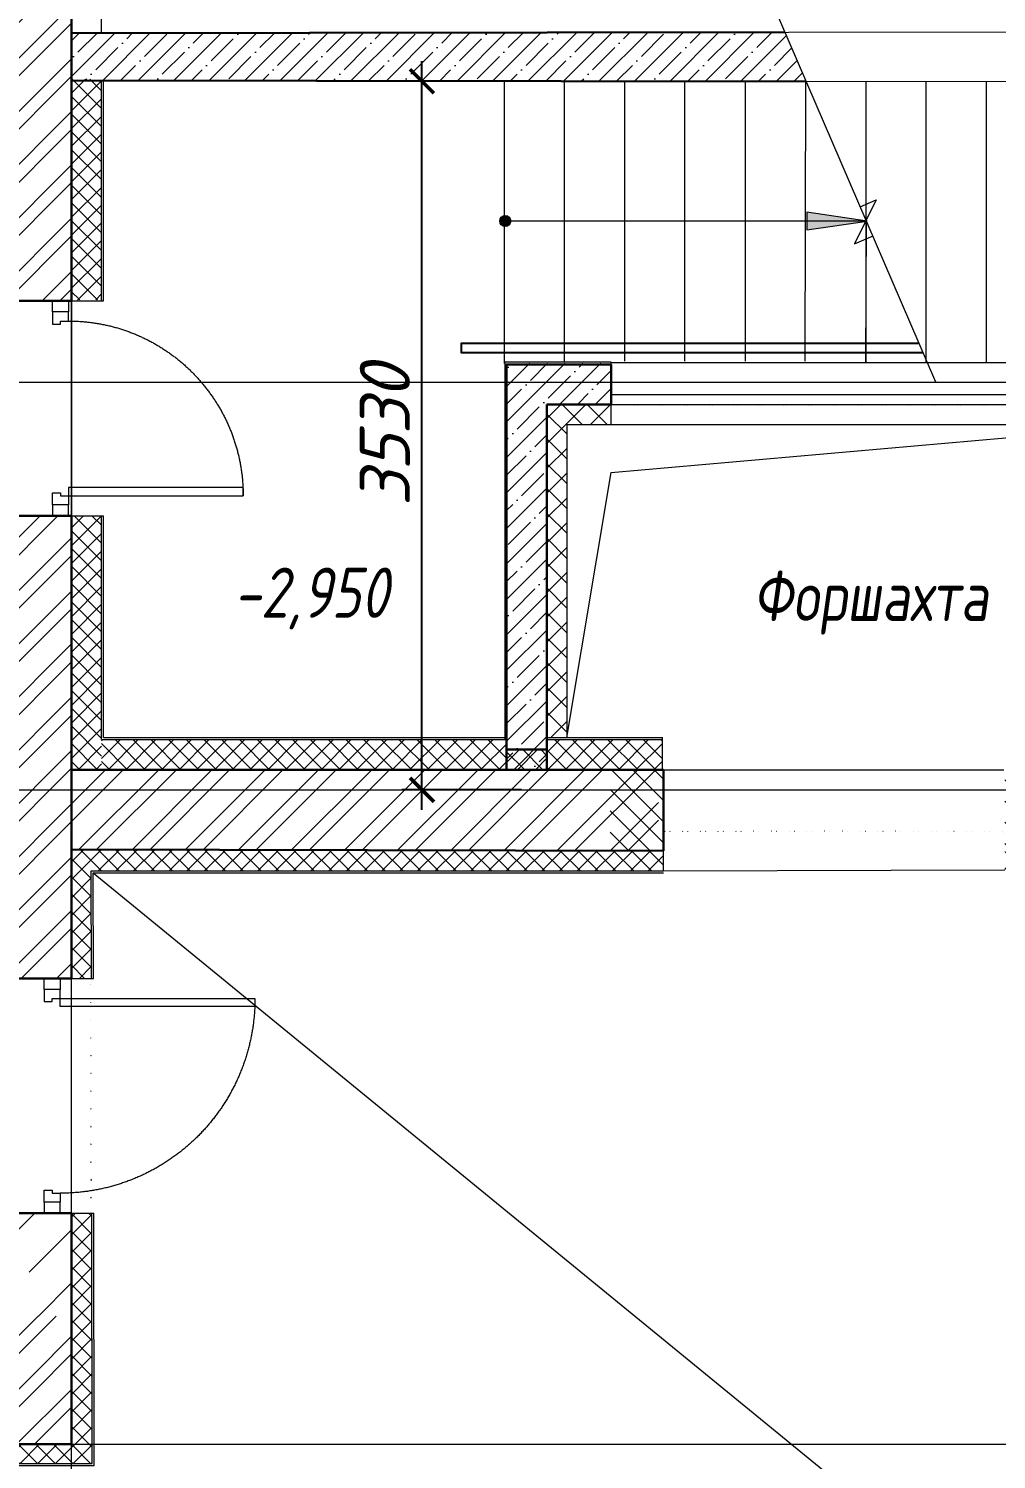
# Model space of a CAD drawing. Extents: x -96705 to 1864084, y -482104 to 235.
# Drawn here: x 446969 to 451790, y -149572 to -142445 of the extents above; entities that cross this region are included whole.
import ezdxf
from ezdxf import colors
from ezdxf.entities.mleader import LeaderData, LeaderLine
from ezdxf.math import Vec2, Vec3

# ---------------------------------------------------------------- set-up
doc = ezdxf.new("R2010")
doc.units = 0
doc.header["$LTSCALE"] = 100
doc.header["$PDMODE"] = 1
doc.header["$PDSIZE"] = 200
for name, pattern in [('ACAD_ISO03W100', [30, 12, -18]), ('ADSK_Штриховая_ш2 п1', [3, 2, -1]), ('CENTER', [2, 1.25, -0.25, 0.25, -0.25]), ('TRATTEGGIATA', [0.75, 0.5, -0.25]), ('Штрих', [6.350000000000002, 3.175000000000001, -3.175000000000001])]:
    doc.linetypes.add(name, pattern=pattern)
doc.layers.get('Defpoints').update_dxf_attribs({"color": 42})
for name, color, linetype, lineweight in [('1 этаж тонкие линии!', 250, 'Continuous', 0), ('KR_STRIH', 8, 'Continuous', 0), ('АР штриховка стен', 250, 'Continuous', 9), ('АР_Двери', 5, 'Continuous', 18), ('АР_Лестницы', 250, 'Continuous', 15), ('АР_Лестницы ограждение', 94, 'Continuous', 25), ('АР_МосжилНии_Стены', 202, 'Continuous', 30), ('АР_Навесной фасад', 5, 'Continuous', 5), ('АР_Оси', 193, 'Continuous', 9), ('АР_Отметки', 250, 'Continuous', 15), ('АР_Сущ Несущая стена', 202, 'Continuous', 30), ('АР_тонкая линия', 250, 'Continuous', 0), ('АР_Утеплитель', 250, 'Continuous', 9), ('АР_Штриховка кирпич', 250, 'Continuous', 9), ('АР_Штриховка монолит', 250, 'Continuous', 9), ('Подвал', 250, 'Continuous', 30)]:
    doc.layers.add(name, color=color, linetype=linetype, lineweight=lineweight)
doc.layers.add('АР_Таблицы', color=250, linetype='Continuous')
doc.styles.add('ISOCPEUR', font='isocpeui.ttf', dxfattribs={"height": 250})
doc.styles.add('Архитектурный размер', font='isocpeur.ttf', dxfattribs={"width": 0.8, "oblique": 8})
doc.dimstyles.new('R_100', dxfattribs={"dimtxt": 270, "dimasz": 120, "dimexe": 100, "dimexo": 0, "dimgap": 60, "dimtad": 1, "dimdec": 0, "dimrnd": 5, "dimzin": 0, "dimdsep": 46, "dimtxsty": 'ISOCPEUR', "dimblk": 'ARCHTICK', "dimcen": 0, "dimdle": 100, "dimclrd": 256, "dimclre": 256, "dimclrt": 256, "dimadec": 0, "dimazin": 0, "dimtfac": 2, "dimtdec": 0, "dimtofl": 0, "dimtmove": 1, "dimatfit": 3, "dimfxl": 1, "dimtvp": 3, "dimtolj": 1, "dimtzin": 0, "dimarcsym": 0})
pattern_1 = [(45, (731759.3509980273, -210952.3940777952), (-132.5825214724777, 132.5825214724777), []), (45, (731847.739345653, -210952.3940777952), (-132.5825214724777, 132.5825214724777), [])]
pattern_2 = [(45, (731759.3509980273, -210952.3940777952), (-88.38834764831844, 88.38834764831844), []), (45, (731847.739345653, -210952.3940777952), (-88.38834764831844, 88.38834764831844), [156.25, -31.25, 0, -31.25])]

# ---------------------------------------------------------------- blocks, each defined once
blk = doc.blocks.new('*U307')
at = {"color": 8}
for points in [[(-55, -80), (-55, 0), (-115, 0), (-115, -40), (-100, -40), (-100, -80), (-55, -80)], [(0, 0), (0, -80), (-55, -80), (-55, 0), (0, 0)], [(-1070, -1.56319401867222e-13), (-1070, -80.00000000000016), (-1015, -80.00000000000016), (-1015, -1.56319401867222e-13), (-1070, -1.56319401867222e-13)], [(-1015, -80.00000000000016), (-1015, -1.56319401867222e-13), (-955, -1.56319401867222e-13), (-955, -40.00000000000016), (-970, -40.00000000000016), (-970, -80.00000000000016), (-1015, -80.00000000000016)]]:
    blk.add_lwpolyline(points, dxfattribs=at)
blk.add_lwpolyline([(-100, -80), (-99.99999999999996, -950), (-140, -950), (-140, -80)], close=True, dxfattribs=at)
at = {"color": 8, "linetype": 'ACAD_ISO03W100', "ltscale": 3}
blk.add_arc((-100, -80), 870, 180, 270, dxfattribs=at)
blk = doc.blocks.new('*U296')
at = {"color": 8}
for points in [[(0, 0), (0, -80), (55, -80), (55, 0), (0, 0)], [(55, -80), (55, 0), (115, 0), (115, -40), (100, -40), (100, -80), (55, -80)], [(1115, -80.00000000000021), (1115, -2.131628207280301e-13), (1055, -2.131628207280301e-13), (1055, -40.00000000000021), (1070, -40.00000000000021), (1070, -80.00000000000021), (1115, -80.00000000000021)], [(1170, -2.131628207280301e-13), (1170, -80.00000000000021), (1115, -80.00000000000021), (1115, -2.131628207280301e-13), (1170, -2.131628207280301e-13)]]:
    blk.add_lwpolyline(points, dxfattribs=at)
blk.add_lwpolyline([(100, -80), (99.99999999999993, -1050), (139.9999999999999, -1050), (140, -80)], close=True, dxfattribs=at)
at = {"color": 8, "linetype": 'ACAD_ISO03W100', "ltscale": 3}
blk.add_arc((100, -80), 970.0000000000001, 270, 0, dxfattribs=at)
blk = doc.blocks.new('_DotSmall')
at = {"color": 0, "linetype": 'ByBlock', "const_width": 0.5}
blk.add_lwpolyline([(-0.0625, 0, 1), (0.0625, 0, 1)], format="xyb", close=True, dxfattribs=at)
blk = doc.blocks.new('*U533')
h = blk.add_hatch(color=8)
h.dxf.hatch_style = 1
edge = h.paths.add_edge_path()
edge.add_arc((0, 0), 27.57096445283373, 359.64, 719.6400000000001)
h = blk.add_hatch(color=8)
h.dxf.hatch_style = 1
h.paths.add_polyline_path([(1502.500302923378, -44.26795582287014), (1502.500302923378, 44.2679558226373), (1802.500302923378, 0)])
at = {"color": 8}
blk.add_line((1802.500302923378, 0), (0, 0), dxfattribs=at)
blk.add_lwpolyline([(1502.500302923378, 44.2679558226373), (1502.500302923378, -44.26795582287014), (1802.500302923378, 0), (1502.500302923378, 44.2679558226373)], dxfattribs=at)
blk.add_circle((0, 0), 27.57096445283373, dxfattribs=at)
blk = doc.blocks.new('_ArchTick')
at = {"color": 8, "linetype": 'ByBlock', "const_width": 0.15}
blk.add_lwpolyline([(-0.5, -0.5), (0.5, 0.5)], dxfattribs=at)
blk = doc.blocks.new('*D1129')
at = {"color": 8, "lineweight": -2, "ltscale": 500, "transparency": 16777216}
for p, q in [((448928.6975270358, -146336.7116193945), (448928.6975270358, -142607.0198288138)), ((449554.660981281, -142707.0198288138), (448828.6975270358, -142707.0198288138)), ((449423.715047939, -146236.7116193945), (448828.6975270358, -146236.7116193945))]:
    blk.add_line(p, q, dxfattribs=at)
at = {"layer": 'Defpoints', "color": 0, "ltscale": 500, "transparency": 16777216}
for p in [(448928.6975270358, -142707.0198288138), (449554.660981281, -142707.0198288138), (449423.715047939, -146236.7116193945)]:
    blk.add_point(p, dxfattribs=at)
at = {"color": 8, "lineweight": -2, "ltscale": 500, "transparency": 16777216, "xscale": 120, "yscale": 120, "zscale": 120}
for p, rotation in [((448928.6975270358, -142707.0198288138), 90), ((448928.6975270358, -146236.7116193945), 270)]:
    blk.add_blockref('_ArchTick', p, dxfattribs=dict(at, rotation=rotation))
at = {"color": 8, "lineweight": 13, "ltscale": 500, "transparency": 16777216, "insert": (448743.6975270357, -144471.8657241043), "char_height": 250, "attachment_point": 5, "rotation": 90, "style": 'ISOCPEUR'}
blk.add_mtext('\\A1;3530', dxfattribs=at)

msp = doc.modelspace()

# ---------------------------------------------------------------- hatches: boundary and pattern name
at = {"layer": '1 этаж тонкие линии!', "ltscale": 100, "transparency": 33554559}
h = msp.add_hatch(dxfattribs=at)
h.set_pattern_fill('ANSI37', color=8, scale=500, style=0)
h.set_pattern_definition([(45, (743822.1853085589, -171248.7802744085), (-44.19417382415922, 44.19417382415922), []), (135, (743822.1853085589, -171248.7802744085), (-44.19417382415922, -44.19417382415921), [])])
h.paths.add_polyline_path([(451832.0684367251, -146635.2277593786), (451832.1460972857, -146443.0344906027), (450132.068431003, -146442.2143044645), (450132.0726452898, -146640.8277664358), (447277.7329846453, -146640.8018903906), (447285.8122969698, -149592.5616741354), (444333.9579268526, -149592.5680661375), (444333.8230506014, -155346.3940777952), (453032.0332518648, -155346.3940777952), (453032.0302125048, -146635.1990366156)])
edge = h.paths.add_edge_path()
edge.add_line((453132.0309105944, -148687.1458010847), (453031.9978447985, -148687.1602411444))
edge.add_line((453031.9978447985, -148687.1602411444), (453032.0001851153, -147477.2784929449))
edge.add_line((453032.0001851153, -147477.2784929449), (453132.2623539995, -147477.2640528852))
edge.add_line((453132.2623549532, -147477.2640528852), (453131.8220072817, -146545.9556627447))
edge.add_line((453131.822006328, -146545.9556627447), (451832.0684367251, -146545.9726009542))
edge.add_line((451832.0684367251, -146545.9726009542), (451832.1460972857, -146443.0344906027))
edge.add_line((451832.1460972857, -146443.0344906027), (450131.5018244814, -146443.4635253126))
edge.add_line((450131.5018244814, -146443.4635253126), (450131.3928853106, -146540.8277678663))
edge.add_line((450131.3928853106, -146540.8277678663), (447181.7803097796, -146537.7939176733))
edge.add_line((447181.7803097796, -146537.7939176733), (447182.9026490282, -147175.9738850767))
edge.add_line((447182.9026499819, -147175.9738850767), (447277.5244036745, -147176.0754842932))
edge.add_line((447277.5244036745, -147176.0754842932), (447277.5244036745, -147098.6557226354))
edge.add_line((447277.5244036745, -147098.6557226354), (447278.6284619402, -147098.554123419))
edge.add_line((447278.6284609865, -147098.554123419), (447280.0938445162, -148344.8770265753))
edge.add_arc((447260.1951981615, -227901.9389467413), 79557.06440839608, 89.9856692990531, 90.05606906433445)
edge.add_line((447182.3414803576, -148344.912631529), (447182.3414803576, -149496.7116193945))
edge.add_line((447182.3414803576, -149496.7116193945), (444233.8230515551, -149496.7116193945))
edge.add_line((444233.8230506014, -149496.7116193945), (444233.8230506014, -155446.3940777952))
edge.add_line((444233.8230506014, -155446.3940777952), (453132.0332518648, -155446.3940777952))
edge.add_line((453132.0332518648, -155446.3940777952), (453132.0309115481, -148687.1458010847))
at = {"layer": 'KR_STRIH'}
h = msp.add_hatch(dxfattribs=at)
h.set_pattern_fill('ANSI37', color=8, scale=20, angle=90)
h.set_pattern_definition([(135, (415701.3978224825, -1252620.545066374), (-44.90128060534577, -44.90128060534577), []), (225, (415701.3978224825, -1252620.545066374), (44.90128060534576, -44.90128060534577), [])])
h.paths.add_polyline_path([(449350.628772838, -146036.5642991239), (449350.628772838, -146136.5642991239), (449550.628772838, -146136.5642991239), (449550.628772838, -146036.5642991239)])
at = {"layer": 'АР штриховка стен', "ltscale": 100}
h = msp.add_hatch(dxfattribs=at)
h.set_pattern_fill('ANSI31', color=8, scale=600, angle=-90.00000000000001)
h.set_pattern_definition([(315, (540513.6652079653, 700846.7424101657), (53.03300858899107, 53.03300858899106), [])])
h.paths.add_polyline_path([(451832.6409751009, -146544.9780197317), (451832.1420861315, -146136.840003031), (452087.4272128176, -146136.5859036619), (452087.926101787, -146544.7239198858)])
h.paths.add_polyline_path([(449866.4409190249, -146540.5436573202), (449866.4409190249, -146136.5859036619), (450132.2698508333, -146136.5859036619), (450132.2698508333, -146540.5436573202)])
at = {"layer": 'АР_Утеплитель', "ltscale": 100, "transparency": 33554559}
h = msp.add_hatch(dxfattribs=at)
h.set_pattern_fill('ANSI37', color=8, scale=500, angle=-90.00000000000001, style=0)
h.set_pattern_definition([(315, (319321.4427510332, -440864.3445449049), (44.19417382415923, 44.19417382415921), []), (44.99999999999999, (319321.4427510332, -440864.3445449049), (-44.19417382415921, 44.19417382415923), [])])
h.paths.add_polyline_path([(447332.668163402, -143794.9833245451), (447182.1252099108, -143797.2734184439), (447182.1252099108, -142697.4062619383), (447332.668163402, -142697.4062619383)])
at = {"layer": 'АР_Утеплитель', "ltscale": 0.25}
h = msp.add_hatch(dxfattribs=at)
h.set_pattern_fill('ANSI37', color=8, scale=700, angle=359.9991722836354)
h.set_pattern_definition([(44.99917228363542, (596816.1949826311, -210952.3940777952), (-61.87094952346403, 61.87273717126929), []), (134.9991722836355, (596816.1949826311, -210952.3940777952), (-61.87273717126929, -61.87094952346402), [])])
h.paths.add_polyline_path([(452371.1899386477, -144322.2147379095), (452371.1884871554, -144417.106775778), (452591.1718169283, -144417.106775778), (452591.1719666552, -145976.7130408461), (452691.1683903765, -145976.7130408461), (452691.1718169283, -144322.2391004736), (449551.1727915835, -144322.2391004736), (449551.1708336901, -145976.710188883), (449651.165580852, -145976.7102070028), (449651.176561458, -144417.106775778), (449701.1718169283, -144417.106775778), (449871.1956969332, -144417.106775778), (449871.1951466631, -144322.2391004736)])
at = {"layer": 'АР_Утеплитель', "ltscale": 100, "transparency": 33554559}
h = msp.add_hatch(dxfattribs=at)
h.set_pattern_fill('ANSI37', color=8, scale=500, angle=-90.00000000000001, style=0)
h.set_pattern_definition([(315, (319321.8412743639, -443205.6180796797), (44.19417382415923, 44.19417382415921), []), (44.99999999999999, (319321.8412743639, -443205.6180796797), (-44.19417382415921, 44.19417382415923), [])])
h.paths.add_polyline_path([(447333.0666867327, -146136.256858843), (447182.5237332415, -146138.5469532186), (447182.5237332415, -144871.4655285055), (447332.3414803576, -144871.4655285055)])
h = msp.add_hatch(dxfattribs=at)
h.set_pattern_fill('ANSI37', color=8, scale=500, angle=-90.00000000000001, style=0)
h.set_pattern_definition([(315, (319471.65902148, -443205.6180796797), (44.19417382415923, 44.19417382415921), []), (44.99999999999999, (319471.65902148, -443205.6180796797), (-44.19417382415921, 44.19417382415923), [])])
h.paths.add_polyline_path([(449352.4162856173, -146135.3277263815), (447332.3414803576, -146138.5469532186), (447332.3414803576, -145986.7115039999), (449352.4162856173, -145985.7823710615)])
h = msp.add_hatch(dxfattribs=at)
h.set_pattern_fill('ANSI37', color=8, scale=500, angle=-90.00000000000001, style=0)
h.set_pattern_definition([(315, (321836.5737000536, -443205.6180796797), (44.19417382415923, 44.19417382415921), []), (44.99999999999999, (321836.5737000536, -443205.6180796797), (-44.19417382415921, 44.19417382415923), [])])
h.paths.add_polyline_path([(450127.0181542467, -146135.3277263815), (449551.1718169283, -146138.5469532186), (449551.1718169283, -145986.7115039999), (450127.0181542467, -145985.7823710615)])
at = {"layer": 'АР_Штриховка кирпич', "ltscale": 100}
h = msp.add_hatch(dxfattribs=at)
h.set_pattern_fill('ANSI32', color=8, scale=500)
h.set_pattern_definition(pattern_1)
h.paths.add_polyline_path([(446544.7391730379, -128266.6896872694), (447183.6363068651, -128266.7335515196), (447182.0263033938, -143795.4477095777), (446543.5155001711, -143795.4477095777)])
h = msp.add_hatch(dxfattribs=at)
h.set_pattern_fill('ANSI32', color=8, scale=500)
h.set_pattern_definition(pattern_1)
h.paths.add_polyline_path([(446540.9295083117, -144871.4748454267), (447182.5237332415, -144871.4655285055), (447180.8840914797, -147175.9738850767), (446541.0370865893, -147175.9899110968)])
h = msp.add_hatch(dxfattribs=at)
h.set_pattern_fill('ANSI32', color=8, scale=500)
h.set_pattern_definition(pattern_1)
h.paths.add_polyline_path([(447179.2397328448, -146136.6896872694), (450105.2686120104, -146139.8949408705), (450108.3941470217, -146537.6444463903), (447182.7515975069, -146534.4830570394)])
h = msp.add_hatch(dxfattribs=at)
h.set_pattern_fill('ANSI32', color=8, scale=500)
h.set_pattern_definition(pattern_1)
h.paths.add_polyline_path([(442934.7825184893, -148858.3940777952), (447180.8127890658, -148858.4379420454), (447183.8701706957, -149496.7116193945), (442938.2262307238, -149496.7116193945)])
at = {"layer": 'АР_Штриховка монолит', "ltscale": 100}
h = msp.add_hatch(dxfattribs=at)
h.set_pattern_fill('ANSI35', color=8, scale=500)
h.set_pattern_definition(pattern_2)
h.paths.add_polyline_path([(450843.3418351244, -142708.7969007666), (450737.7472954821, -142462.9640631849), (447182.5237341952, -142467.1245603735), (447182.5237341952, -142703.7832436735)])
h = msp.add_hatch(dxfattribs=at)
h.set_pattern_fill('ANSI35', color=8, scale=500)
h.set_pattern_definition(pattern_2)
h.paths.add_polyline_path([(449871.1946593355, -144312.02145912), (449871.1938019823, -144112.1694441015), (449350.6286917757, -144112.1745734388), (449350.6292363238, -146131.6292605574), (449551.1620875429, -146131.6272888357), (449551.1815463137, -144312.0273752386)])
h.paths.add_polyline_path([(452371.1901780199, -144117.2771353895), (452371.1894541811, -144317.1622843916), (452891.1903267931, -144317.1511988813), (452891.191518886, -144117.2720112974)])
at = {"layer": 'АР_Штриховка монолит', "ltscale": 300}
h = msp.add_hatch(dxfattribs=at)
h.set_pattern_fill('ANSI35', color=8, scale=1500)
h.set_pattern_definition([(45, (731759.3509980273, -210952.3940777952), (-265.1650429449554, 265.1650429449554), []), (45, (732024.5160409044, -210952.3940777952), (-265.1650429449554, 265.1650429449554), [468.75, -93.75, 0, -93.75])])
h.paths.add_polyline_path([(446540.9832974505, -148344.912631529), (447180.8125115465, -148349.9345636541), (447183.8704482149, -148858.3940777952), (446542.7054310869, -148855.9050436193)])

# ---------------------------------------------------------------- linework, layer by layer
at = {"layer": 'АР_Лестницы', "color": 8, "ltscale": 100}
for p, q in [((451488.6914292406, -144205.4066391165, -0.1445380136722345), (450674.3825818133, -142317.9855275328, 0.02871906648702555)), ((449338.3482132982, -142706.8189215834, -0.1445380136722345), (449338.3482132982, -144112.3841033155)), ((449638.361891849, -144106.9719696218, -0.1445380136722345), (449638.3343278002, -142707.1421084577, -0.1445380136722345)), ((449938.3482132982, -142707.5558228666, -0.1445380136722345), (449938.3482132982, -144100.6555476362, -0.1445380136722345)), ((450238.3619404864, -144100.6525931532, -0.1445380136722345), (450238.3345166277, -142707.9694996054, -0.1445380136722345)), ((450538.3482132982, -142708.3832140142, -0.1445380136722345), (450538.3482132982, -144100.649639147, -0.1445380136722345)), ((450838.3619404864, -144100.646684664, -0.1445380136722345), (450840.3722392153, -142708.7998228247)), ((451141.1557093691, -143403.4988565618, -0.05126490351855228), (451138.6554061007, -144110.6437473471, -0.05126490351855228))]:
    msp.add_line(p, q, dxfattribs=at)
at = {"layer": 'АР_Лестницы', "color": 8, "ltscale": 100, "elevation": -0.06231835684260272}
msp.add_lwpolyline([(451112.3198872637, -143332.4020648176), (451191.811025722, -143298.1970262701), (451083.2810784411, -143516.2302932913), (451175.4363747668, -143476.5758657629)], dxfattribs=at)
at = {"layer": 'АР_Лестницы ограждение', "color": 8, "ltscale": 100, "elevation": -0.1445380136722345}
msp.add_lwpolyline([(451421.7722731661, -144060.4308819944), (449125.8760653567, -144060.4308819944), (449125.8760653567, -144010.9805641348), (451400.5314837527, -144010.9805641348)], dxfattribs=at)
at = {"layer": 'АР_МосжилНии_Стены', "color": 8, "ltscale": 100}
for p, q in [((449871.1938830446, -144117.2862796957), (449871.1929179262, -144317.119739073)), ((449551.1718169283, -144317.106775778), (449871.1946602892, -144317.106775778)), ((449551.1718169283, -144317.106775778), (449551.1718169283, -146136.7116193945)), ((449550.628772838, -146036.5642991239), (449350.628772838, -146036.5642991239)), ((450131.3928853106, -146540.8277678663), (450132.2698737215, -146136.7116193945, -1.377995152122026)), ((447183.6601668429, -148344.912631529), (446551.650456531, -148344.912631529)), ((447182.3414803576, -149496.7116193945), (447182.3414803576, -148344.912631529)), ((442934.7825184893, -149496.7116193945), (447182.3414803576, -149496.7116193945))]:
    msp.add_line(p, q, dxfattribs=at)
for points in [[(447182.3414803576, -143800.4380479032), (447182.5237332415, -128266.7116193945), (436682.4877987932, -128266.7116193945), (436682.5237284731, -124301.7116193945), (430047.4926272463, -124301.7116189176), (430047.4926272463, -124420.6254391844)], [(446540.9832964968, -143800.4574380094), (447182.3414803576, -143800.4380479032), (447182.3414803576, -143800.4380479032)], [(449871.1938830446, -144117.2518029386), (449350.628772838, -144117.256932276), (449350.628772838, -146136.7116193945)], [(447182.5237332415, -147175.9738850767), (447182.5237332415, -144871.4655213529), (446540.9833003115, -144871.4908714468), (446540.9832955431, -147175.9738850767)], [(450132.2698737215, -146136.7116193945), (447182.5237332415, -146136.7116193945)], [(446540.9832955431, -147175.9738836462), (447182.5237332415, -147175.9738850767), (447182.7515975069, -146534.4830570394), (450132.068431003, -146540.8834872419)]]:
    msp.add_lwpolyline(points, dxfattribs=at)
at = {"layer": 'АР_Навесной фасад', "color": 8, "ltscale": 100}
for p, q in [((447332.3414803576, -143800.4125156576), (447332.3414803576, -142702.5096097166)), ((447342.3414803576, -143800.4108133489), (447342.3414803576, -142702.5233998472)), ((447182.3414803576, -143800.4380479032), (447342.3414803576, -143800.4108133489)), ((449871.190435512, -144417.106775778), (449871.1938315462, -144107.2517786199)), ((449871.1938830446, -144107.2862796957), (452371.1901703905, -144107.3003101522)), ((449871.190435512, -144267.2653145964), (452371.190435512, -144267.2409520323)), ((449871.1949196886, -144317.106775778), (452371.194918735, -144317.0824132139)), ((449651.1718636584, -144417.106775778), (449651.1704102587, -145976.710244673)), ((449651.1718636584, -144417.106775778), (449871.1904345583, -144417.106775778)), ((449871.1904345583, -144417.106775778), (452371.190435512, -144417.0824132139)), ((447182.3414803576, -144871.4655285055), (447342.3414803576, -144871.4655285055)), ((447332.3414803576, -145986.7116193945), (447332.3414803576, -144871.4655285055)), ((447342.3414822649, -145976.7116193945), (447342.3414803576, -144871.4655285055)), ((447332.3414803576, -145986.7116193945), (449355.6292506289, -145986.7116193945)), ((447342.3414794039, -145976.7116193945), (449345.8414870333, -145976.7116160566)), ((449551.1718169283, -145976.7115039999), (450126.7740794253, -145976.7115039999)), ((449551.1718169283, -145986.7115039999), (450126.7740794253, -145986.7115039999)), ((450127.2698737215, -146136.7116193945, -1.377995152122026), (450126.7740794253, -145976.7115039999))]:
    msp.add_line(p, q, dxfattribs=at)
for points in [[(449871.1938315462, -144107.2517786199), (449340.8414870333, -144107.2517786199), (449340.8414870333, -145986.7116193945)], [(449871.1937218737, -144117.2518029386), (449350.628772838, -144117.256932276), (449350.6292506289, -145986.7116193945)], [(449651.1704102587, -145976.710244673), (449870.7155924868, -144656.7890148336), (452591.1718169283, -144416.9511037046)]]:
    msp.add_lwpolyline(points, dxfattribs=at)
at = {"layer": 'АР_Оси', "color": 8, "linetype": 'CENTER', "ltscale": 1000}
for p, q in [((447182.3414803576, -157557.9832906896), (447182.3414803576, -123250.5054354841)), ((372453.5859404635, -144206.7116193945), (456050.7509099077, -144206.7116193945)), ((372453.5859404635, -146236.7116193945), (456050.7509099077, -146236.7116193945)), ((442934.7825184893, -149496.7116193945), (456050.7509099077, -149496.7116193945))]:
    msp.add_line(p, q, dxfattribs=at)
at = {"layer": 'АР_Сущ Несущая стена', "color": 8, "linetype": 'Штрих', "lineweight": 9, "ltscale": 30}
msp.add_line((447182.5237332415, -141651.675761717), (447182.5237341952, -142866.6757612402), dxfattribs=at)
at = {"layer": 'АР_Сущ Несущая стена', "color": 8, "ltscale": 100}
for points in [[(447182.5237341952, -142467.1526642019), (450737.7472954821, -142462.9640631849)], [(450843.3418351244, -142708.7969007666), (447182.5237332415, -142703.7486872846)]]:
    msp.add_lwpolyline(points, dxfattribs=at)
at = {"layer": 'АР_тонкая линия', "color": 8, "linetype": 'ADSK_Штриховая_ш2 п1', "ltscale": 100}
for p, q in [((447332.3450976443, -142465.530478018), (447332.4592782091, -128116.7116213018)), ((451139.9055577349, -142708.7017159635, -0.05126490351855228), (451139.9055577349, -144110.4820609266, -0.05126490351855228))]:
    msp.add_line(p, q, dxfattribs=at)
at = {"layer": 'АР_тонкая линия', "color": 8, "ltscale": 500}
for p, q in [((450132.0683289599, -146640.8277807409, -1.377733687207539), (450132.0684367251, -146535.2087817366, 1.377733687207539)), ((447183.0669880938, -147175.9738850767), (447291.866131885, -147175.7753672773)), ((446540.9832974505, -148344.9210329229), (447293.6729203295, -148344.8763327772, -1.377733687207539))]:
    msp.add_line(p, q, dxfattribs=at)
at = {"layer": 'АР_тонкая линия', "color": 8, "linetype": 'ADSK_Штриховая_ш2 п1', "ltscale": 100}
for points, elevation in [([(447178.8089095186, -142467.15452339), (452039.899876697, -142460.9230032141), (452039.9110938143, -142709.6423053915), (447178.8144446444, -142704.5620083982)], 0.09327311077868217), ([(451439.9055577349, -144110.4820609266), (451439.9055577349, -142709.0152440245)], -0.05126490351855228), ([(451739.9055577349, -142709.3287716085), (451739.9055577349, -144110.4820609266)], -0.05126490351855228)]:
    msp.add_lwpolyline(points, dxfattribs=dict(at, elevation=elevation))
at = {"layer": 'АР_тонкая линия', "color": 8, "ltscale": 500}
msp.add_lwpolyline([(447182.7515975069, -146534.4830570394), (450131.3928853106, -146540.8277678663)], dxfattribs=at)
at = {"layer": 'АР_тонкая линия', "color": 8, "ltscale": 500, "elevation": -1.377733687207539}
for points in [[(447281.8353072237, -147175.793669718), (447280.8499718737, -146640.7735276396), (450131.3928853106, -146640.8277678663)], [(447291.8350735735, -147175.6561818296), (447290.8682347368, -146650.7737202818), (450132.0683289599, -146650.7737202818)], [(453032.0332518648, -148687.1865196401), (453032.0332518648, -155345.7370829756), (444333.8230506014, -155345.7370829756), (444333.8230506014, -149592.5680661375), (447285.8123074602, -149592.5679283316), (447283.6462546419, -148344.8933701689)], [(453022.0332518648, -148687.1865196401), (453022.0332518648, -155335.7370829756), (444343.8230506014, -155335.7370829756), (444343.8230506014, -149602.5680656607), (447295.8254815172, -149602.5679278547), (447293.6729203295, -148344.8763327772)]]:
    msp.add_lwpolyline(points, dxfattribs=at)
at = {"layer": 'Подвал', "color": 8, "linetype": 'TRATTEGGIATA', "lineweight": 13, "ltscale": 250}
for p, q in [((447182.3414803576, -143800.4380479032), (447182.5237332415, -144871.152306574)), ((450122.2698737215, -146136.7116193945, -1.377995152122026), (450127.2698737215, -146136.7116193945, -1.37799515210245)), ((450127.2698508333, -146136.722469824, -1.377958152939982), (451827.2698737215, -146136.7116193945)), ((450132.0683289599, -146640.8277807409, -1.377733687207539), (451832.0684367251, -146635.2087817366, -1.377733687207539))]:
    msp.add_line(p, q, dxfattribs=at)
at = {"layer": 'Подвал', "color": 8, "lineweight": 13, "ltscale": 500}
msp.add_line((447290.8682347368, -146650.7737202818, -1.377733687207539), (451711.1916752886, -150266.0001535589), dxfattribs=at)

# ---------------------------------------------------------------- block references
at = {"layer": 'АР_Двери', "color": 8, "xscale": -1, "rotation": 90}
for name, p in [('*U307', (447088.0522461962, -144871.4655213529)), ('*U296', (447046.6607009005, -147175.9738850767))]:
    msp.add_blockref(name, p, dxfattribs=at)
at = {"layer": 'АР_Лестницы', "color": 8, "ltscale": 75}
msp.add_blockref('*U533', (449343.3482132982, -143403.4988565618, -0.1445380136722345), dxfattribs=at)

# ---------------------------------------------------------------- texts
at = {"layer": 'АР_Таблицы', "color": 8, "lineweight": 9, "insert": (450580.0783749651, -145145.5175824339), "char_height": 250, "width": 8597.854718810502, "attachment_point": 1, "style": 'Архитектурный размер'}
msp.add_mtext('Форшахта', dxfattribs=at)

# ---------------------------------------------------------------- dimensions: what is measured, and where the dimension line sits
at = {"color": 8, "lineweight": 13, "ltscale": 500}
dim = msp.add_linear_dim(base=(448928.6975270358, -142707.0198288138), p1=(449423.7150479387, -146236.7116193945), p2=(449554.6609812807, -142707.0198288137), angle=90, dimstyle='R_100', override={"dimpost": '\\X', "dimclrd": 8, "dimclre": 8, "dimclrt": 8, "dimfxl": 2.5, "dimarcsym": 2}, dxfattribs=at)
dim.commit()
dim.dimension.update_dxf_attribs({"geometry": '*D1129', "text_midpoint": (448743.6975270357, -144471.8657241043)})

# ---------------------------------------------------------------- leaders
at = {"layer": 'АР_Отметки', "color": 8}
ml = msp.add_multileader_mtext('Standard', dxfattribs=at)
ml.set_content('-0,200', color=8, style='ISOCPEUR')
ml.set_leader_properties(color=8, linetype='Continuous', lineweight=-1)
ml.set_arrow_properties(name='DOTSMALL')
ml.build(insert=Vec2(0, 0))
ml.multileader.update_dxf_attribs({"has_text_frame": 1, "text_left_attachment_type": 4, "text_right_attachment_type": 4, "dogleg_length": 100, "arrow_head_size": 180})
ctx = ml.context
ctx.base_point, ctx.char_height, ctx.arrow_head_size, ctx.landing_gap_size, ctx.plane_origin = Vec3(542134.1994477343, -146078.4765434439, 2.299351988461806e-08), 250, 180, 50, Vec3(539217.2970162462, -146927.6852970297, 2.299351988461806e-08)
ctx.left_attachment, ctx.right_attachment = 4, 4
notes = []
notes.append((ctx, [(0, (0, 0, 0), (0, 0), (1, 0), 1, [])]))
ctx.mtext.insert, ctx.mtext.width, ctx.mtext.defined_height, ctx.mtext.line_spacing_style, ctx.mtext.flow_direction = Vec3(542184.1994477343, -145745.1432099516, 2.299351988461806e-08), 852.6970314602484, 311.0655863637196, 2, 5
ml = msp.add_multileader_mtext('Standard', dxfattribs=at)
ml.set_content('0,000', color=8, style='ISOCPEUR')
ml.set_leader_properties(color=8, linetype='Continuous', lineweight=-1)
ml.set_arrow_properties(name='DOTSMALL')
ml.build(insert=Vec2(0, 0))
ml.multileader.update_dxf_attribs({"has_text_frame": 1, "text_left_attachment_type": 4, "text_right_attachment_type": 4, "dogleg_length": 100, "arrow_head_size": 180})
ctx = ml.context
ctx.base_point, ctx.char_height, ctx.arrow_head_size, ctx.landing_gap_size, ctx.plane_origin = Vec3(553933.7955103945, -143680.3917946989, 1.149675994230903e-08), 250, 180, 50, Vec3(550469.3486777376, -144271.6373682196, 1.149675994230903e-08)
ctx.left_attachment, ctx.right_attachment = 4, 4
notes.append((ctx, [(0, (0, 0, 0), (0, 0), (1, 0), 1, [])]))
ctx.mtext.insert, ctx.mtext.width, ctx.mtext.line_spacing_style, ctx.mtext.flow_direction = Vec3(553983.7955103945, -143347.0584612066, 1.149675994230903e-08), 852.6970314602484, 2, 5
ml = msp.add_multileader_mtext('Standard', dxfattribs=at)
ml.set_content('{\\W0.8;-2,950}', color=8, style='ISOCPEUR')
ml.set_leader_properties(color=8, linetype='Continuous', lineweight=-1)
ml.set_arrow_properties(name='DOTSMALL')
ml.build(insert=Vec2(0, 0))
ml.multileader.update_dxf_attribs({"has_text_frame": 1, "text_left_attachment_type": 4, "text_right_attachment_type": 4, "dogleg_length": 100, "arrow_head_size": 180})
ctx = ml.context
ctx.base_point, ctx.char_height, ctx.arrow_head_size, ctx.landing_gap_size, ctx.plane_origin = Vec3(447938.9151469301, -145463.007971781), 250, 180, 50, Vec3(447857.5216971468, -146741.1272769148)
ctx.left_attachment, ctx.right_attachment = 4, 4
notes.append((ctx, [(0, (0, 0, 0), (0, 0), (1, 0), 1, [])]))
ctx.mtext.insert, ctx.mtext.width, ctx.mtext.defined_height, ctx.mtext.line_spacing_style, ctx.mtext.flow_direction = Vec3(447988.9151469301, -145129.6746387655), 769.9889591111103, 343.8884462512117, 2, 5
ml = msp.add_multileader_mtext('Standard', dxfattribs=at)
ml.set_content('-2,950', color=8, style='ISOCPEUR')
ml.set_leader_properties(color=8, linetype='Continuous', lineweight=-1)
ml.set_arrow_properties(name='DOTSMALL')
ml.build(insert=Vec2(0, 0))
ml.multileader.update_dxf_attribs({"has_text_frame": 1, "text_left_attachment_type": 4, "text_right_attachment_type": 4, "dogleg_length": 100, "arrow_head_size": 180})
ctx = ml.context
ctx.base_point, ctx.char_height, ctx.arrow_head_size, ctx.landing_gap_size, ctx.plane_origin = Vec3(534930.9986868929, -150912.2593755896), 250, 180, 50, Vec3(535872.6137333941, -152265.8499422247)
ctx.left_attachment, ctx.right_attachment = 4, 4
notes.append((ctx, [(0, (0, 0, 0), (0, 0), (1, 0), 1, [])]))
ctx.mtext.insert, ctx.mtext.width, ctx.mtext.defined_height, ctx.mtext.line_spacing_style, ctx.mtext.flow_direction = Vec3(534980.9986868929, -150578.9260425741), 599.1981900185463, 407.4680353952619, 2, 5
ml = msp.add_multileader_mtext('Standard', dxfattribs=at)
ml.set_content('{\\W0.8;-2,950}', color=8, style='ISOCPEUR')
ml.set_leader_properties(color=8, linetype='Continuous', lineweight=-1)
ml.set_arrow_properties(name='DOTSMALL')
ml.build(insert=Vec2(0, 0))
ml.multileader.update_dxf_attribs({"has_text_frame": 1, "text_left_attachment_type": 4, "text_right_attachment_type": 4, "dogleg_length": 100, "arrow_head_size": 180})
ctx = ml.context
ctx.base_point, ctx.char_height, ctx.arrow_head_size, ctx.landing_gap_size, ctx.plane_origin = Vec3(582768.8509980273, -145669.007971781), 250, 180, 50, Vec3(582687.4575482439, -146947.1272769148)
ctx.left_attachment, ctx.right_attachment = 4, 4
notes.append((ctx, [(0, (0, 0, 0), (0, 0), (1, 0), 1, [])]))
ctx.mtext.insert, ctx.mtext.width, ctx.mtext.defined_height, ctx.mtext.line_spacing_style, ctx.mtext.flow_direction = Vec3(582818.8509980273, -145335.6746387655), 769.9889591111103, 343.8884462512117, 2, 5
ml = msp.add_multileader_mtext('Standard', dxfattribs=at)
ml.set_content('-2,850', color=8, style='ISOCPEUR')
ml.set_leader_properties(color=8, linetype='Continuous', lineweight=-1)
ml.set_arrow_properties(name='DOTSMALL')
ml.build(insert=Vec2(0, 0))
ml.multileader.update_dxf_attribs({"has_text_frame": 1, "text_left_attachment_type": 4, "text_right_attachment_type": 4, "dogleg_length": 100, "arrow_head_size": 180})
ctx = ml.context
ctx.base_point, ctx.char_height, ctx.arrow_head_size, ctx.landing_gap_size, ctx.plane_origin = Vec3(574415.3289643358, -153022.1751384909, 0.3746991756876633), 250, 180, 50, Vec3(575356.944010837, -154375.765705126, 0.3746991756876633)
ctx.left_attachment, ctx.right_attachment = 4, 4
notes.append((ctx, [(0, (0, 0, 0), (0, 0), (1, 0), 1, [])]))
ctx.mtext.insert, ctx.mtext.width, ctx.mtext.defined_height, ctx.mtext.line_spacing_style, ctx.mtext.flow_direction = Vec3(574465.3289643358, -152688.8418054754, 0.3746991756876633), 599.1981900185463, 407.4680353952619, 2, 5
ml = msp.add_multileader_mtext('Standard', dxfattribs=at)
ml.set_content('-2,850', color=8, style='ISOCPEUR')
ml.set_leader_properties(color=8, linetype='Continuous', lineweight=-1)
ml.set_arrow_properties(name='DOTSMALL')
ml.build(insert=Vec2(0, 0))
ml.multileader.update_dxf_attribs({"has_text_frame": 1, "text_left_attachment_type": 4, "text_right_attachment_type": 4, "dogleg_length": 100, "arrow_head_size": 180})
ctx = ml.context
ctx.base_point, ctx.char_height, ctx.arrow_head_size, ctx.landing_gap_size, ctx.plane_origin = Vec3(588662.5730076861, -148576.999497431, 0.3746991756876633), 250, 180, 50, Vec3(589604.1880541872, -149930.5900640661, 0.3746991756876633)
ctx.left_attachment, ctx.right_attachment = 4, 4
notes.append((ctx, [(0, (0, 0, 0), (0, 0), (1, 0), 1, [])]))
ctx.mtext.insert, ctx.mtext.width, ctx.mtext.defined_height, ctx.mtext.line_spacing_style, ctx.mtext.flow_direction = Vec3(588712.5730076861, -148243.6661639387, 0.3746991756876633), 599.1981900185463, 407.4680353952619, 2, 5
ml = msp.add_multileader_mtext('Standard', dxfattribs=at)
ml.set_content('{\\W0.8;-2,850}', color=8, style='ISOCPEUR')
ml.set_leader_properties(color=8, linetype='Continuous', lineweight=-1)
ml.set_arrow_properties(name='DOTSMALL')
ml.build(insert=Vec2(0, 0))
ml.multileader.update_dxf_attribs({"has_text_frame": 1, "text_left_attachment_type": 4, "text_right_attachment_type": 4, "dogleg_length": 100, "arrow_head_size": 180})
ctx = ml.context
ctx.base_point, ctx.char_height, ctx.arrow_head_size, ctx.landing_gap_size, ctx.plane_origin = Vec3(453614.5048314165, -148726.6840124304, -0.3746991756876633), 250, 180, 50, Vec3(453533.1113816332, -150004.8033175642, -0.3746991756876633)
ctx.left_attachment, ctx.right_attachment = 4, 4
notes.append((ctx, [(0, (0, 0, 0), (0, 0), (1, 0), 1, [])]))
ctx.mtext.insert, ctx.mtext.width, ctx.mtext.defined_height, ctx.mtext.line_spacing_style, ctx.mtext.flow_direction = Vec3(453664.5048314165, -148393.3506794149, -0.3746991756876633), 769.9889591111103, 343.8884462512117, 2, 5
ml = msp.add_multileader_mtext('Standard', dxfattribs=at)
ml.set_content('%%P0,000', color=8, style='ISOCPEUR')
ml.set_leader_properties(color=8, linetype='Continuous', lineweight=-1)
ml.set_arrow_properties(name='DOTSMALL')
ml.build(insert=Vec2(0, 0))
ml.multileader.update_dxf_attribs({"has_text_frame": 1, "text_left_attachment_type": 4, "text_right_attachment_type": 4, "dogleg_length": 100, "arrow_head_size": 180})
ctx = ml.context
ctx.base_point, ctx.char_height, ctx.arrow_head_size, ctx.landing_gap_size, ctx.plane_origin = Vec3(554930.5652533602, -147916.0715766127), 250, 180, 50, Vec3(551859.4835377764, -149505.6201176817)
ctx.left_attachment, ctx.right_attachment = 4, 4
notes.append((ctx, [(0, (0, 0, 0), (0, 0), (1, 0), 1, [])]))
ctx.mtext.insert, ctx.mtext.width, ctx.mtext.line_spacing_style, ctx.mtext.flow_direction = Vec3(554980.5652533602, -147582.7382431204), 852.6970314602484, 2, 5
ml = msp.add_multileader_mtext('Standard', dxfattribs=at)
ml.set_content('+0,450', color=8, style='ISOCPEUR')
ml.set_leader_properties(color=8, linetype='Continuous', lineweight=-1)
ml.set_arrow_properties(name='DOTSMALL')
ml.build(insert=Vec2(0, 0))
ml.multileader.update_dxf_attribs({"has_text_frame": 1, "text_left_attachment_type": 4, "text_right_attachment_type": 4, "dogleg_length": 100, "arrow_head_size": 180})
ctx = ml.context
ctx.base_point, ctx.char_height, ctx.arrow_head_size, ctx.landing_gap_size, ctx.plane_origin, ctx.plane_x_axis, ctx.plane_y_axis = Vec3(527378.6754876208, -152535.1138777906), 250, 180, 50, Vec3(539001.7949677538, -127299.1965441877), Vec3(6.123233995736766e-17, 1), Vec3(-1, 6.123233995736766e-17)
ctx.left_attachment, ctx.right_attachment = 4, 4
notes.append((ctx, [(0, (0, 0, 0), (0, 0), (1, 0), 1, [])]))
ctx.mtext.insert, ctx.mtext.text_direction, ctx.mtext.rotation, ctx.mtext.width, ctx.mtext.line_spacing_style, ctx.mtext.flow_direction = Vec3(527045.3421546053, -152485.1138777906), Vec3(6.123233995736766e-17, 1), 1.570796326794897, 852.6970314602484, 2, 5
ml = msp.add_multileader_mtext('Standard', dxfattribs=at)
ml.set_content('+0,900', color=8, style='ISOCPEUR')
ml.set_leader_properties(color=8, linetype='Continuous', lineweight=-1)
ml.set_arrow_properties(name='DOTSMALL')
ml.build(insert=Vec2(0, 0))
ml.multileader.update_dxf_attribs({"has_text_frame": 1, "text_left_attachment_type": 4, "text_right_attachment_type": 4, "dogleg_length": 100, "arrow_head_size": 180})
ctx = ml.context
ctx.base_point, ctx.char_height, ctx.arrow_head_size, ctx.landing_gap_size, ctx.plane_origin, ctx.plane_x_axis, ctx.plane_y_axis = Vec3(526794.3564110827, -152535.1138777906), 250, 180, 50, Vec3(538417.475890262, -127299.1965441877), Vec3(6.123233995736766e-17, 1), Vec3(-1, 6.123233995736766e-17)
ctx.left_attachment, ctx.right_attachment = 4, 4
notes.append((ctx, [(0, (0, 0, 0), (0, 0), (1, 0), 1, [])]))
ctx.mtext.insert, ctx.mtext.text_direction, ctx.mtext.rotation, ctx.mtext.width, ctx.mtext.line_spacing_style, ctx.mtext.flow_direction = Vec3(526461.0230771136, -152485.1138777906), Vec3(6.123233995736766e-17, 1), 1.570796326794897, 852.6970314602484, 2, 5
ml = msp.add_multileader_mtext('Standard', dxfattribs=at)
ml.set_content('+12,650', color=8, style='ISOCPEUR')
ml.set_leader_properties(color=8, linetype='Continuous', lineweight=-1)
ml.set_arrow_properties(name='DOTSMALL')
ml.build(insert=Vec2(0, 0))
ml.multileader.update_dxf_attribs({"has_text_frame": 1, "text_left_attachment_type": 4, "text_right_attachment_type": 4, "dogleg_length": 100, "arrow_head_size": 180})
ctx = ml.context
ctx.base_point, ctx.char_height, ctx.arrow_head_size, ctx.landing_gap_size, ctx.plane_origin, ctx.plane_x_axis, ctx.plane_y_axis = Vec3(935468.5541564059, -155312.1678543264), 250, 180, 50, Vec3(960704.4714900088, -166935.2873344595), Vec3(1, -2.449293598294706e-16), Vec3(2.449293598294706e-16, 1)
ctx.left_attachment, ctx.right_attachment = 4, 4
notes.append((ctx, [(0, (0, 0, 0), (0, 0), (1, 0), 1, [])]))
ctx.mtext.insert, ctx.mtext.text_direction, ctx.mtext.width, ctx.mtext.line_spacing_style, ctx.mtext.flow_direction = Vec3(935518.5541564059, -154978.8345208341), Vec3(1, -2.449293598294706e-16), 852.6970314602484, 2, 5
ml = msp.add_multileader_mtext('Standard', dxfattribs=at)
ml.set_content('+12,200', color=8, style='ISOCPEUR')
ml.set_leader_properties(color=8, linetype='Continuous', lineweight=-1)
ml.set_arrow_properties(name='DOTSMALL')
ml.build(insert=Vec2(0, 0))
ml.multileader.update_dxf_attribs({"has_text_frame": 1, "text_left_attachment_type": 4, "text_right_attachment_type": 4, "dogleg_length": 100, "arrow_head_size": 180})
ctx = ml.context
ctx.base_point, ctx.char_height, ctx.arrow_head_size, ctx.landing_gap_size, ctx.plane_origin, ctx.plane_x_axis, ctx.plane_y_axis = Vec3(935468.5541564059, -154727.8487773115), 250, 180, 50, Vec3(960704.4714900088, -166350.9682574446), Vec3(1, -2.449293598294706e-16), Vec3(2.449293598294706e-16, 1)
ctx.left_attachment, ctx.right_attachment = 4, 4
notes.append((ctx, [(0, (0, 0, 0), (0, 0), (1, 0), 1, [])]))
ctx.mtext.insert, ctx.mtext.text_direction, ctx.mtext.width, ctx.mtext.line_spacing_style, ctx.mtext.flow_direction = Vec3(935518.5541564059, -154394.5154438192), Vec3(1, -2.449293598294706e-16), 852.6970314602484, 2, 5
ml = msp.add_multileader_mtext('Standard', dxfattribs=at)
ml.set_content('+11,900', color=8, style='ISOCPEUR')
ml.set_leader_properties(color=8, linetype='Continuous', lineweight=-1)
ml.set_arrow_properties(name='DOTSMALL')
ml.build(insert=Vec2(0, 0))
ml.multileader.update_dxf_attribs({"has_text_frame": 1, "text_left_attachment_type": 4, "text_right_attachment_type": 4, "dogleg_length": 100, "arrow_head_size": 180})
ctx = ml.context
ctx.base_point, ctx.char_height, ctx.arrow_head_size, ctx.landing_gap_size, ctx.plane_origin, ctx.plane_x_axis, ctx.plane_y_axis = Vec3(986391.004469974, -153939.8027482206), 250, 180, 50, Vec3(1011626.921803577, -166087.3301978285), Vec3(1, -4.898587196589413e-16), Vec3(4.898587196589413e-16, 1)
ctx.left_attachment, ctx.right_attachment = 4, 4
notes.append((ctx, [(0, (0, 0, 0), (0, 0), (1, 0), 1, [])]))
ctx.mtext.insert, ctx.mtext.text_direction, ctx.mtext.rotation, ctx.mtext.width, ctx.mtext.line_spacing_style, ctx.mtext.flow_direction = Vec3(986441.004469974, -153606.4694152052), Vec3(1, -4.898587196589413e-16), 6.283185307179585, 852.6970314602484, 2, 5
ml = msp.add_multileader_mtext('Standard', dxfattribs=at)
ml.set_content('+8,000', color=8, style='ISOCPEUR')
ml.set_leader_properties(color=8, linetype='Continuous', lineweight=-1)
ml.set_arrow_properties(name='DOTSMALL')
ml.build(insert=Vec2(0, 0))
ml.multileader.update_dxf_attribs({"has_text_frame": 1, "text_left_attachment_type": 4, "text_right_attachment_type": 4, "dogleg_length": 100, "arrow_head_size": 180})
ctx = ml.context
ctx.base_point, ctx.char_height, ctx.arrow_head_size, ctx.landing_gap_size, ctx.plane_origin, ctx.plane_x_axis, ctx.plane_y_axis = Vec3(849204.0675870012, -152352.3069563085), 250, 180, 50, Vec3(874090.0361958575, -164676.8610587294), Vec3(1, -4.898587196589413e-16), Vec3(4.898587196589413e-16, 1)
ctx.left_attachment, ctx.right_attachment = 4, 4
notes.append((ctx, [(0, (0, 0, 0), (0, 0), (1, 0), 1, [])]))
ctx.mtext.insert, ctx.mtext.text_direction, ctx.mtext.rotation, ctx.mtext.width, ctx.mtext.line_spacing_style, ctx.mtext.flow_direction = Vec3(849254.0675870012, -152018.9736228163), Vec3(1, -4.898587196589413e-16), 6.283185307179585, 852.6970314602484, 2, 5
for ctx, leaders in notes:
    for number, flags, end, landing, length, lines in leaders:
        leader = LeaderData()
        leader.index, (leader.has_last_leader_line, leader.has_dogleg_vector, leader.attachment_direction) = number, flags
        leader.last_leader_point, leader.dogleg_vector, leader.dogleg_length = Vec3(end), Vec3(landing), length
        for number, points, colour, breaks in lines:
            line = LeaderLine()
            line.index, line.vertices, line.color, line.breaks = number, Vec3.list(points), colors.encode_raw_color(colour), breaks
            leader.lines.append(line)
        ctx.leaders.append(leader)

doc.saveas('drawing.dxf')
